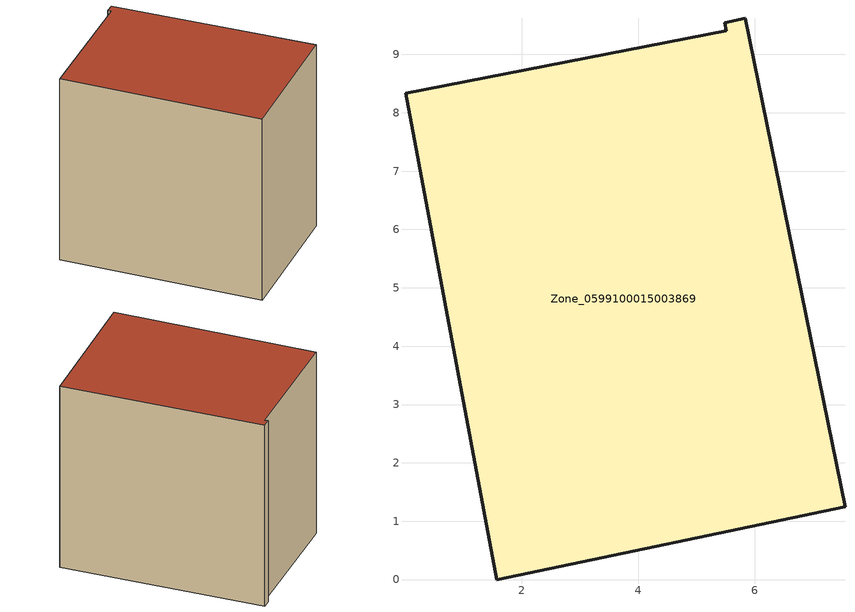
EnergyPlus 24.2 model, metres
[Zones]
Zone_0599100015003869
 floor ground (C_G): 5.51,9.4 5.48,9.54 5.83,9.62 7.54,1.25 1.58,0 0.01,8.34 z0.73
 wall outside (C_F): 1.58,0 7.54,1.25 5.83,9.62 5.48,9.54 5.51,9.4 0.01,8.34 1.58,0 z0.73:8.9
 roof outside (C_R): 5.51,9.4 0.01,8.34 1.58,0 7.54,1.25 5.83,9.62 5.48,9.54 z8.9
[BUILDING]
Pand.0599100015003869: North Axis=0; Terrain=City; Loads Convergence Tolerance Value=0.04; Temperature Convergence Tolerance Value=0.4; Solar Distribution=FullExterior; Maximum Number of Warmup Days=25; Minimum Number of Warmup Days=1
[Site:Location]
Rotterdam.The.Hague.AP_ZH_NLD Design_Conditions: Latitude=51.96; Longitude=4.45; Time Zone=1; Elevation=-4.5
[SITE:GROUNDTEMPERATURE:BUILDINGSURFACE]
18, 18, 18, 18, 18, 18, 18, 18, 18, 18, 18, 18
[MATERIAL] Thermal Absorptance=0.9; Solar Absorptance=0.7; Visible Absorptance=0.7
Name | Roughness | Thickness | Conductivity | Density | Specific Heat
G.TI.1965-1974 | MediumSmooth | 0.15 | 0.882353 | 540 | 1210
F.TI.1965-1974 | Rough | 0.3 | 0.697674 | 1920 | 840
R.TI.1965-1974 | MediumRough | 0.2 | 0.232558 | 1500 | 1000
[CONSTRUCTION]
C_G: G.TI.1965-1974
C_F: F.TI.1965-1974
C_R: R.TI.1965-1974
[ZONE]
Zone_0599100015003869: Type=1; Multiplier=1; Ceiling Height=Autocalculate; Volume=Autocalculate; Floor Area=autocalculate; Part of Total Floor Area=Yes
[ZONEINFILTRATION:DESIGNFLOWRATE]
Infil_Zone_0599100015003869: Zone or ZoneList or Space or SpaceList=Zone_0599100015003869; Schedule=AlwaysOn; Design Flow Rate Calculation Method=Flow/Area; Flow Rate per Floor Area=0.003; Constant Term Coefficient=1; Temperature Term Coefficient=0; Velocity Term Coefficient=0; Velocity Squared Term Coefficient=0
[HVACTEMPLATE:ZONE:IDEALLOADSAIRSYSTEM]
Zone_0599100015003869: Maximum Heating Supply Air Temperature=50; Minimum Cooling Supply Air Temperature=13; Maximum Heating Supply Air Humidity Ratio=0.0156; Minimum Cooling Supply Air Humidity Ratio=0.0077; Heating Limit=NoLimit; Cooling Limit=NoLimit; Dehumidification Control Type=ConstantSensibleHeatRatio; Cooling Sensible Heat Ratio=0.7; Dehumidification Setpoint=60; Humidification Control Type=None; Humidification Setpoint=30; Outdoor Air Method=None; Outdoor Air Flow Rate per Person=0.00944; Outdoor Air Flow Rate per Zone Floor Area=0; Outdoor Air Flow Rate per Zone=0; Demand Controlled Ventilation Type=None; Outdoor Air Economizer Type=NoEconomizer; Heat Recovery Type=None; Sensible Heat Recovery Effectiveness=0.7; Latent Heat Recovery Effectiveness=0.65
[ZONECONTROL:THERMOSTAT]
ThermostatControl_Zone_0599100015003869: Zone or ZoneList=Zone_0599100015003869; Control Type Schedule=DualSetpointControlType; Control 1=Thermostat_Zone_0599100015003869; Temperature Difference Between Cutout And Setpoint=0
[THERMOSTATSETPOINT:DUALSETPOINT]
Thermostat_Zone_0599100015003869: Heating Setpoint Temperature Schedule=HeatingSetpoint_Zone_0599100015003869; Cooling Setpoint Temperature Schedule=CoolingSetpoint_Zone_0599100015003869
[SCHEDULE:COMPACT]
HeatingSetpoint_Zone_0599100015003869: Through: 12/31, For: AllDays, Until: 24:00, 21
CoolingSetpoint_Zone_0599100015003869: Through: 12/31, For: AllDays, Until: 24:00, 24
DualSetpointControlType: Through: 12/31, For: AllDays, Until: 24:00, 4
AlwaysOn: Through: 12/31, For: AllDays, Until: 24:00, 1
